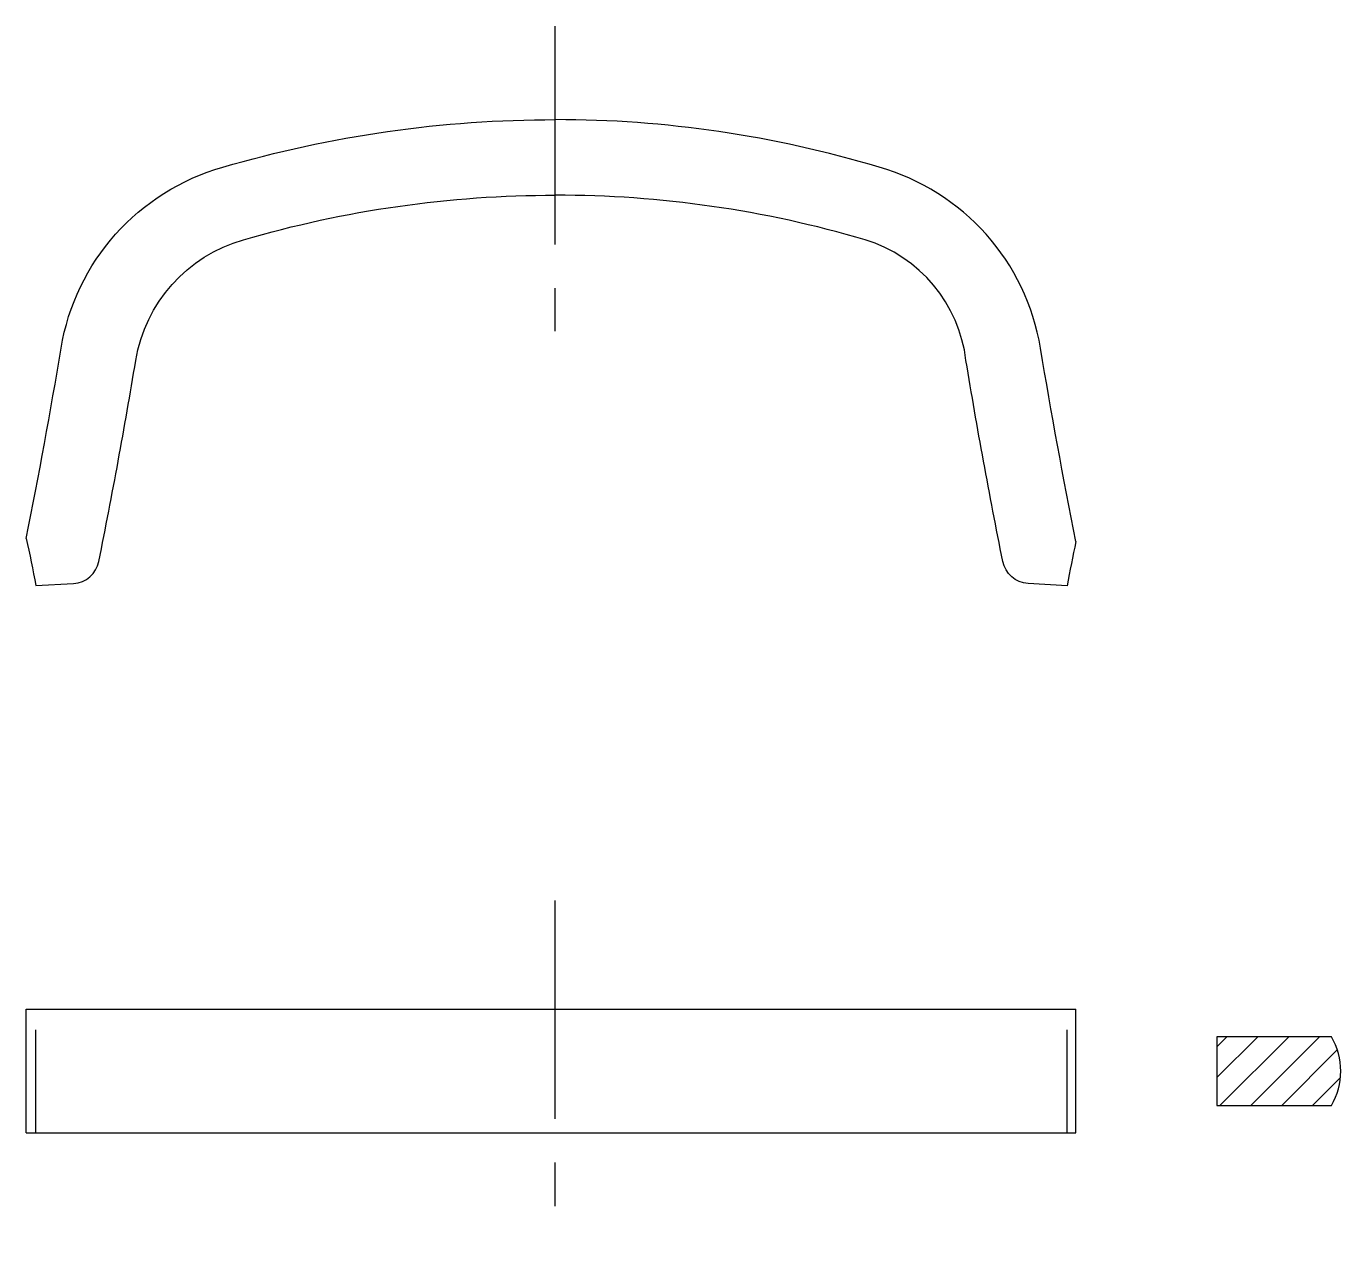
# Model space of a CAD drawing. Header units: millimetres. Extents: x 3212.6 to 3231.7, y 1700.1 to 1717.8.
import ezdxf

# ---------------------------------------------------------------- set-up
doc = ezdxf.new("R2010")
doc.units = ezdxf.units.MM
doc.linetypes.add('CENTER', pattern=[50.8, 31.75, -6.35, 6.35, -6.35])
doc.linetypes.add('HIDDEN2', pattern=[0.1875, 0.125, -0.0625])
doc.layers.add('Hidden Line', color=1, linetype='HIDDEN2')

msp = doc.modelspace()

# ---------------------------------------------------------------- hatches: boundary and pattern name
at = {"lineweight": 9}
h = msp.add_hatch(dxfattribs=at)
h.set_pattern_fill('ANSI31', color=1, scale=0.1, style=0)
h.set_pattern_definition([(45, (701.3315, 5315.01754), (-0.224506403, 0.224506403), [])])
h.paths.add_polyline_path([(3231.583, 1702.051, 0.271679), (3231.583, 1703.051), (3229.919, 1703.051), (3229.919, 1702.051)])

# ---------------------------------------------------------------- linework, layer by layer
for p, q in [((3212.6, 1701.651), (3212.6, 1703.451)), ((3227.868, 1701.651), (3227.868, 1703.451))]:
    msp.add_line(p, q)
at = {"color": 2, "linetype": 'CENTER', "ltscale": 0.1}
for points in [[(3220.288, 1717.751), (3220.288, 1713.314)], [(3220.288, 1705.033), (3220.288, 1700.069)]]:
    msp.add_lwpolyline(points, dxfattribs=at)
for points in [[(3212.6, 1710.3, 0.008255), (3213.106, 1713.067, -0.289957), (3215.457, 1715.702, -0.071317), (3220.297, 1716.393)], [(3227.868, 1710.254, -0.008393), (3227.353, 1713.067, 0.289957), (3225.003, 1715.702, 0.073321), (3220.297, 1716.393)], [(3212.738, 1709.614), (3213.287, 1709.645, 0.341085), (3213.656, 1709.966, 0.008608), (3214.192, 1712.889, -0.289957), (3215.759, 1714.645, -0.071425), (3220.297, 1715.294, -0.069694)], [(3227.741, 1709.613), (3227.173, 1709.645, -0.341085), (3226.804, 1709.966, -0.008608), (3226.268, 1712.889, 0.298239), (3224.801, 1714.645, 0.071969), (3220.297, 1715.294, 0.069694)], [(3212.6, 1710.3, -0.011841), (3212.738, 1709.614, -0.011841)], [(3227.868, 1710.254, 0.011056), (3227.741, 1709.613)]]:
    msp.add_lwpolyline(points, format="xyb")
for points in [[(3212.6, 1703.451), (3227.868, 1703.451)], [(3212.6, 1701.651), (3227.868, 1701.651)]]:
    msp.add_lwpolyline(points)
msp.add_lwpolyline([(3231.583, 1703.051), (3229.919, 1703.051), (3229.919, 1702.051), (3231.583, 1702.051, 0.271679)], format="xyb", close=True)
at = {"layer": 'Hidden Line', "ltscale": 12}
for p, q in [((3212.738, 1701.651), (3212.738, 1703.451)), ((3227.741, 1701.651), (3227.741, 1703.451))]:
    msp.add_line(p, q, dxfattribs=at)

doc.saveas('drawing.dxf')
